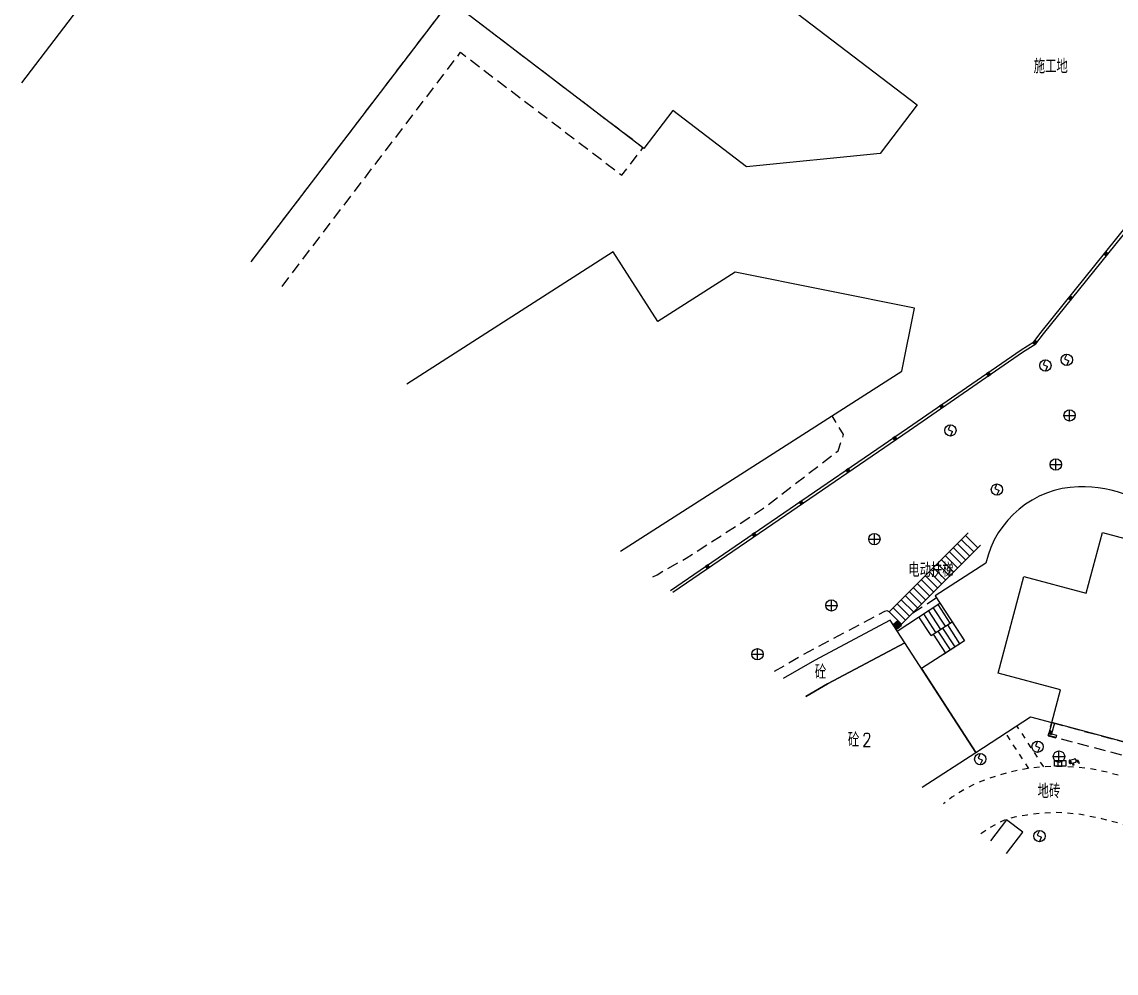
# Model space of a CAD drawing. Extents: x 5235 to 6165, y 11896 to 12757.
# Drawn here: x 5832.9 to 5929.3, y 12097.7 to 12181.5 of the extents above; entities that cross this region are included whole.
import ezdxf
from ezdxf.enums import TextEntityAlignment as Align

# ---------------------------------------------------------------- set-up
doc = ezdxf.new("R2010")
doc.units = 0
doc.header["$LTSCALE"] = 0.5
doc.linetypes.add('X5', pattern=[3, 2, -1])
doc.linetypes.add('X6', pattern=[2, 1, -1])
doc.layers.get('0').update_dxf_attribs({"linetype": 'CONTINUOUS'})
for name, color, linetype in [('COMPONENT', 4, 'CONTINUOUS'), ('DLSS', 4, 'CONTINUOUS'), ('DMTZ', 3, 'CONTINUOUS'), ('GXYZ', 2, 'CONTINUOUS'), ('JMD', 6, 'CONTINUOUS'), ('ZJ', 7, 'CONTINUOUS')]:
    doc.layers.add(name, color=color, linetype=linetype)
doc.styles.add('HZ', font='rs.shx', dxfattribs={"width": 0.8, "bigfont": 'hztxt.shx'})

# ---------------------------------------------------------------- blocks, each defined once
blk = doc.blocks.new('gc041')
for p, q in [((-1, 0.5), (1, 0.5)), ((-1, -0.5), (-1, 0.5)), ((-0.33, 0.5), (-0.33, -0.5)), ((0.33, 0.5), (0.33, -0.5)), ((1, 0.5), (1, -0.5)), ((1, -0.5), (-1, -0.5))]:
    blk.add_line(p, q)
blk = doc.blocks.new('gc043')
for p, q in [((-1, 0), (1, 0)), ((0, -1), (0, 1))]:
    blk.add_line(p, q)
blk.add_circle((0, 0), 1)
blk = doc.blocks.new('gc050')
for p, q in [((0, 1), (-0.38, 0.18)), ((-0.38, 0.18), (0.38, -0.18)), ((0, -1), (0.38, -0.18))]:
    blk.add_line(p, q)
blk.add_circle((0, 0), 1)
blk = doc.blocks.new('gc002')
at = {"linetype": 'Continuous'}
blk.add_hatch(color=256, dxfattribs=at).paths.add_polyline_path([(0.5, 0.5), (-0.5, 0.5), (-0.5, -0.5), (0.5, -0.5)])
blk.add_lwpolyline([(-0.5, -0.5), (0.5, -0.5), (0.5, 0.5), (-0.5, 0.5), (-0.5, -0.5)])
blk = doc.blocks.new('gcbj0612')
for p, q in [((-0.75, 0.26), (0.16, 0.53)), ((-0.57, -0.34), (0.34, -0.07))]:
    blk.add_line(p, q)
at = {"flags": 128}
for points in [[(-0.73, 0.26), (-0.77, 0.25), (-0.79, 0.23), (-0.81, 0.19), (-0.83, 0.15), (-0.84, 0.1), (-0.84, 0.05), (-0.84, -0.01), (-0.83, -0.07), (-0.81, -0.12), (-0.79, -0.18), (-0.77, -0.23), (-0.74, -0.27), (-0.7, -0.3), (-0.67, -0.33), (-0.63, -0.34), (-0.6, -0.34), (-0.57, -0.34), (-0.54, -0.32), (-0.51, -0.29), (-0.49, -0.25), (-0.48, -0.2), (-0.47, -0.15), (-0.47, -0.1), (-0.48, -0.04), (-0.49, 0.02), (-0.51, 0.07), (-0.54, 0.13), (-0.56, 0.17), (-0.6, 0.21), (-0.63, 0.24), (-0.67, 0.26), (-0.7, 0.27)], [(-0.71, 0.18), (-0.72, 0.17), (-0.75, 0.12), (-0.75, 0.04), (-0.74, -0.06), (-0.7, -0.15), (-0.66, -0.22), (-0.62, -0.25), (-0.6, -0.26), (-0.59, -0.24), (-0.57, -0.2), (-0.56, -0.12), (-0.58, -0.02), (-0.61, 0.08), (-0.66, 0.14), (-0.7, 0.17)]]:
    blk.add_lwpolyline(points, close=True, dxfattribs=at)
blk.add_lwpolyline([(0.3, -0.08), (0.33, -0.07), (0.36, -0.05), (0.38, -0.02), (0.4, 0.02), (0.41, 0.07), (0.42, 0.12), (0.41, 0.18), (0.41, 0.23), (0.39, 0.29), (0.37, 0.35), (0.35, 0.4), (0.32, 0.44), (0.28, 0.48), (0.25, 0.51), (0.21, 0.52), (0.18, 0.53), (0.15, 0.52)], dxfattribs=at)
at = {"extrusion": (0, 0, -1), "flags": 128}
blk.add_lwpolyline([(-0.4, 0.25), (-0.51, 0.28), (-0.61, 0.29), (-0.69, 0.27), (-0.77, 0.2), (-0.81, 0.09), (-0.82, -0.01), (-0.8, -0.06), (-0.76, -0.08), (-0.7, -0.09), (-0.64, -0.09), (-0.59, -0.07), (-0.57, -0.04), (-0.59, -0.01), (-0.63, 0.02), (-0.69, 0.03), (-0.75, 0.03), (-0.79, 0.02), (-0.84, -0.01), (-0.89, -0.1), (-0.91, -0.19), (-0.9, -0.29), (-0.87, -0.38)], dxfattribs=at)
blk.add_lwpolyline([(-0.09, -0.2), (-0.22, -0.54), (0.05, -0.54)], close=True)

msp = doc.modelspace()

# ---------------------------------------------------------------- linework, layer by layer
at = {"layer": 'DLSS', "linetype": 'X6', "flags": 128}
for points in [[(5921.572, 12115.725), (5919.543, 12118.846)], [(5922.886, 12115.871), (5920.534, 12119.49)], [(5939.819, 12112.916), (5939.309, 12111.042), (5939.162, 12110.849), (5938.897, 12110.721), (5938.562, 12110.708), (5938.226, 12110.812), (5936.74, 12111.785), (5935.158, 12112.708), (5933.305, 12113.636), (5931.459, 12114.45), (5929.716, 12115.06), (5928.163, 12115.466), (5926.845, 12115.716), (5925.895, 12115.837), (5923.867, 12115.911), (5922.725, 12115.865), (5921.84, 12115.769), (5920.549, 12115.555), (5918.853, 12115.112), (5917.179, 12114.528), (5915.992, 12113.94), (5914.811, 12113.205), (5914.055, 12112.597)], [(5917.362, 12110.008), (5917.918, 12110.382), (5918.826, 12110.902), (5919.659, 12111.301), (5920.463, 12111.496), (5921.434, 12111.654), (5922.574, 12111.793), (5923.644, 12111.866), (5924.52, 12111.862), (5926.141, 12111.699), (5927.971, 12111.326), (5929.677, 12110.876), (5931.388, 12110.252), (5933.451, 12109.198), (5935.314, 12108.078), (5939.716, 12105.225), (5942.691, 12103.548), (5943.861, 12102.847), (5944.049, 12102.699), (5944.134, 12102.54), (5944.151, 12102.353), (5944.101, 12102.208), (5943.46, 12101.553), (5942.345, 12100.566), (5940.914, 12099.348), (5940.319, 12098.902), (5939.81, 12098.62), (5939.067, 12098.345), (5938.496, 12098.186), (5936.788, 12097.802), (5936.18, 12097.708), (5935.723, 12097.705), (5934.836, 12097.758), (5933.738, 12098.053), (5933.045, 12098.378), (5932.65, 12098.567), (5932.168, 12098.773), (5931.391, 12099.024)]]:
    msp.add_lwpolyline(points, dxfattribs=at)
at = {"layer": 'JMD', "linetype": 'Continuous'}
for p, q in [((5917.094, 12135.141), (5915.987, 12136.247)), ((5916.034, 12134.08), (5914.927, 12135.186)), ((5916.387, 12134.434), (5915.28, 12135.54)), ((5916.741, 12134.787), (5915.634, 12135.894)), ((5914.974, 12133.019), (5913.867, 12134.125)), ((5915.327, 12133.373), (5914.22, 12134.479)), ((5915.68, 12133.726), (5914.573, 12134.833)), ((5914.267, 12132.312), (5913.16, 12133.418)), ((5914.62, 12132.665), (5913.513, 12133.771)), ((5913.206, 12131.251), (5912.099, 12132.357)), ((5913.56, 12131.604), (5912.453, 12132.71)), ((5913.913, 12131.958), (5912.806, 12133.064)), ((5912.146, 12130.189), (5911.039, 12131.296)), ((5912.5, 12130.543), (5911.393, 12131.649)), ((5912.853, 12130.897), (5911.746, 12132.003)), ((5911.086, 12129.128), (5909.979, 12130.235)), ((5911.439, 12129.482), (5910.332, 12130.588)), ((5911.793, 12129.836), (5910.686, 12130.942)), ((5910.379, 12128.421), (5909.272, 12129.527)), ((5910.733, 12128.775), (5909.626, 12129.881)), ((5913.399, 12127.701), (5912.323, 12129.355)), ((5913.818, 12127.973), (5912.743, 12129.627)), ((5914.237, 12128.246), (5913.162, 12129.9)), ((5914.656, 12128.519), (5913.581, 12130.172)), ((5912.979, 12127.428), (5911.904, 12129.082)), ((5914.41, 12128.359), (5915.485, 12126.705)), ((5914.829, 12128.631), (5915.905, 12126.977)), ((5913.153, 12127.541), (5914.228, 12125.887)), ((5913.572, 12127.814), (5914.647, 12126.16)), ((5913.991, 12128.086), (5915.066, 12126.432))]:
    msp.add_line(p, q, dxfattribs=at)
at = {"layer": 'JMD', "linetype": 'Continuous', "flags": 128}
for points in [[(5832.935, 12176.11), (5861.652, 12213.768), (5900.597, 12184.069), (5899.915, 12183.174), (5911.747, 12174.151), (5908.483, 12169.871), (5896.711, 12168.712), (5890.225, 12173.659), (5887.684, 12170.327), (5870.631, 12183.331), (5853.09, 12160.329)], [(5890.042, 12131.398), (5898.89, 12137.478), (5910.886, 12145.682), (5920.89, 12152.593), (5922.023, 12153.305), (5922.674, 12154.155), (5930.303, 12163.617), (5939.476, 12175.046), (5941.026, 12176.953)], [(5885.617, 12134.862), (5910.41, 12150.724), (5911.52, 12156.247), (5895.715, 12159.425), (5888.93, 12155.074), (5884.986, 12161.224), (5866.825, 12149.576)], [(5901.954, 12122.071), (5903.846, 12123.17), (5910.652, 12126.788), (5909.359, 12128.781), (5902.697, 12125.24), (5899.943, 12123.646)], [(5912.177, 12114.067), (5916.925, 12117.144), (5910.652, 12126.788), (5903.846, 12123.17), (5901.954, 12122.071)], [(5923.83, 12119.702), (5923.584, 12118.785), (5924.004, 12118.672), (5923.939, 12118.431)], [(5919.623, 12108.237), (5921.049, 12110.12), (5919.619, 12111.204), (5918.209, 12109.344)]]:
    msp.add_lwpolyline(points, dxfattribs=at)
at = {"layer": 'JMD', "linetype": 'X5', "flags": 128}
for points in [[(5855.84, 12158.176), (5871.555, 12178.784), (5885.756, 12167.955), (5887.608, 12170.385), (5870.631, 12183.331), (5853.09, 12160.329)], [(5888.488, 12132.614), (5888.845, 12132.788), (5891.417, 12134.238), (5898.139, 12138.581), (5904.783, 12143.69), (5905.276, 12145.132), (5904.253, 12146.785)], [(5913.451, 12130.751), (5911.327, 12129.37)], [(5909.272, 12129.527), (5909.11, 12129.604), (5908.868, 12129.538), (5901.604, 12125.672), (5899.168, 12124.252)]]:
    msp.add_lwpolyline(points, dxfattribs=at)
at = {"layer": 'JMD', "color": 7, "linetype": 'Continuous', "flags": 128}
for points in [[(5890.248, 12131.236), (5899.031, 12137.272), (5911.028, 12145.476), (5921.028, 12152.384), (5922.194, 12153.118), (5922.871, 12154), (5930.498, 12163.461), (5939.671, 12174.889), (5941.225, 12176.801)], [(5923.589, 12119.767), (5923.278, 12118.608), (5923.939, 12118.431)]]:
    msp.add_lwpolyline(points, dxfattribs=at)
at = {"layer": 'JMD', "linetype": 'Continuous', "flags": 128}
msp.add_lwpolyline([(5915.905, 12126.977), (5912.128, 12124.522), (5916.925, 12117.144), (5921.726, 12120.266), (5923.589, 12119.767), (5924.364, 12122.661), (5918.874, 12124.131), (5921.148, 12132.623), (5926.638, 12131.153), (5928.07, 12136.501), (5953.661, 12129.647), (5955.341, 12128.517), (5968.548, 12118.553), (5973.061, 12124.534), (5960.212, 12134.228), (5959.359, 12133.098), (5957.387, 12134.585), (5957.541, 12137.099, 0.146844), (5934.218, 12137.087, 0.213149), (5925.956, 12140.534, 0.341311), (5917.796, 12133.811), (5913.344, 12130.916)], format="xyb", close=True, dxfattribs=at)
at = {"layer": 'JMD', "linetype": 'Continuous'}
for points in [[(5909.272, 12129.527), (5916.223, 12136.484)], [(5917.33, 12135.378), (5910.379, 12128.421)], [(5909.977, 12127.829), (5913.754, 12130.285)], [(5912.979, 12127.428), (5914.829, 12128.631)], [(5915.905, 12126.977), (5914.055, 12125.774)]]:
    msp.add_lwpolyline(points, dxfattribs=at)
at = {"layer": 'JMD', "linetype": 'Continuous', "flags": 128}
msp.add_lwpolyline([(5955.341, 12128.517), (5944.932, 12114.719), (5939.469, 12116.182), (5939.302, 12115.558), (5923.589, 12119.767), (5924.364, 12122.661), (5918.874, 12124.131), (5921.148, 12132.623), (5926.638, 12131.153), (5928.07, 12136.501), (5953.661, 12129.647)], close=True, dxfattribs=at)
at = {"layer": 'JMD', "linetype": 'X5', "flags": 128}
msp.add_lwpolyline([(5923.589, 12119.767), (5939.302, 12115.558), (5938.997, 12114.42), (5923.284, 12118.628)], close=True, dxfattribs=at)

# ---------------------------------------------------------------- block references
at = {"layer": 'COMPONENT', "linetype": 'Continuous', "xscale": 0.5, "yscale": 0.5}
msp.add_blockref('gcbj0612', (5925.535, 12116.319), dxfattribs=at)
at = {"layer": 'GXYZ', "linetype": 'Continuous', "xscale": 0.5, "yscale": 0.5, "zscale": 0.5}
for name, p in [('gc050', (5923.037, 12151.208, 522.475)), ('gc050', (5924.917, 12151.706, 522.509)), ('gc050', (5918.77, 12140.282, 522.369)), ('gc050', (5917.305, 12116.55, 524.835)), ('gc043', (5924.231, 12116.765, 524.804))]:
    msp.add_blockref(name, p, dxfattribs=at)
at = {"layer": 'GXYZ', "linetype": 'Continuous', "xscale": 0.5, "yscale": 0.5}
for name, p in [('gc043', (5925.168, 12146.818, 522.559)), ('gc050', (5914.668, 12145.491, 520.424)), ('gc043', (5923.951, 12142.491, 522.823)), ('gc043', (5907.977, 12135.922, 522.379)), ('gc043', (5904.198, 12130.088, 522.213)), ('gc043', (5897.687, 12125.778, 522.205)), ('gc050', (5922.346, 12117.641)), ('gc050', (5922.514, 12109.777, 524.846))]:
    msp.add_blockref(name, p, dxfattribs=at)
at = {"layer": 'GXYZ', "linetype": 'Continuous', "xscale": 0.4999999999992891, "yscale": 0.4999999999992891, "zscale": 0.4999999999992891, "rotation": 179.2286147690596}
msp.add_blockref('gc041', (5924.326, 12116.183, 525.064), dxfattribs=at)
at = {"layer": 'JMD', "linetype": 'Continuous'}
for p, xscale, yscale, rotation in [((5928.381, 12161.034), 0.25, 0.25, 51.12375615408205), ((5925.243, 12157.142), 0.25, 0.25, 51.12375615408205), ((5922.123, 12153.231), 0.25, 0.25, 52.52589813100056), ((5918.015, 12150.455), 0.25, 0.25, 34.63557631327105), ((5913.901, 12147.613), 0.25, 0.25, 34.63557631327105), ((5909.784, 12144.777), 0.25, 0.25, 34.36657439849179), ((5905.657, 12141.954), 0.25, 0.25, 34.36657439849179), ((5901.53, 12139.132), 0.25, 0.25, 34.36657439849179), ((5897.405, 12136.306), 0.2499999999999999, 0.2499999999999999, 34.4993628549671), ((5893.284, 12133.474), 0.2499999999999999, 0.2499999999999999, 34.4993628549671), ((5923.481, 12118.884), 0.25, 0.25, 255.0064222004701)]:
    msp.add_blockref('gc002', p, dxfattribs=dict(at, xscale=xscale, yscale=yscale, rotation=rotation))
at = {"layer": 'JMD', "linetype": 'Continuous', "xscale": 0.4999999999999999, "yscale": 0.4999999999999999, "zscale": 0.4999999999999999, "rotation": 41.28783468034111}
msp.add_blockref('gc002', (5910.018, 12128.381), dxfattribs=at)

# ---------------------------------------------------------------- texts
at = {"layer": 'DMTZ', "linetype": 'Continuous', "style": 'HZ', "width": 0.8}
for s, p in [('施工地', (5923.504, 12177.627)), ('地砖', (5923.348, 12113.791))]:
    msp.add_text(s, height=1.25, dxfattribs=at).set_placement(p, align=Align.MIDDLE)
at = {"layer": 'JMD', "linetype": 'Continuous', "style": 'HZ', "width": 0.8}
msp.add_text('砼', height=1.25, dxfattribs=at).set_placement((5903.243, 12124.287), align=Align.MIDDLE)
msp.add_text('砼', height=1.25, dxfattribs=at).set_placement((5906.655, 12118.248), align=Align.MIDDLE_RIGHT)
msp.add_text('2', height=1.2, dxfattribs=at).set_placement((5906.905, 12118.248), align=Align.MIDDLE_LEFT)
at = {"layer": 'ZJ', "linetype": 'Continuous', "style": 'HZ', "width": 0.8}
msp.add_text('电动扶梯', height=1.25, dxfattribs=at).set_placement((5912.961, 12133.266), align=Align.MIDDLE)

doc.saveas('drawing.dxf')
